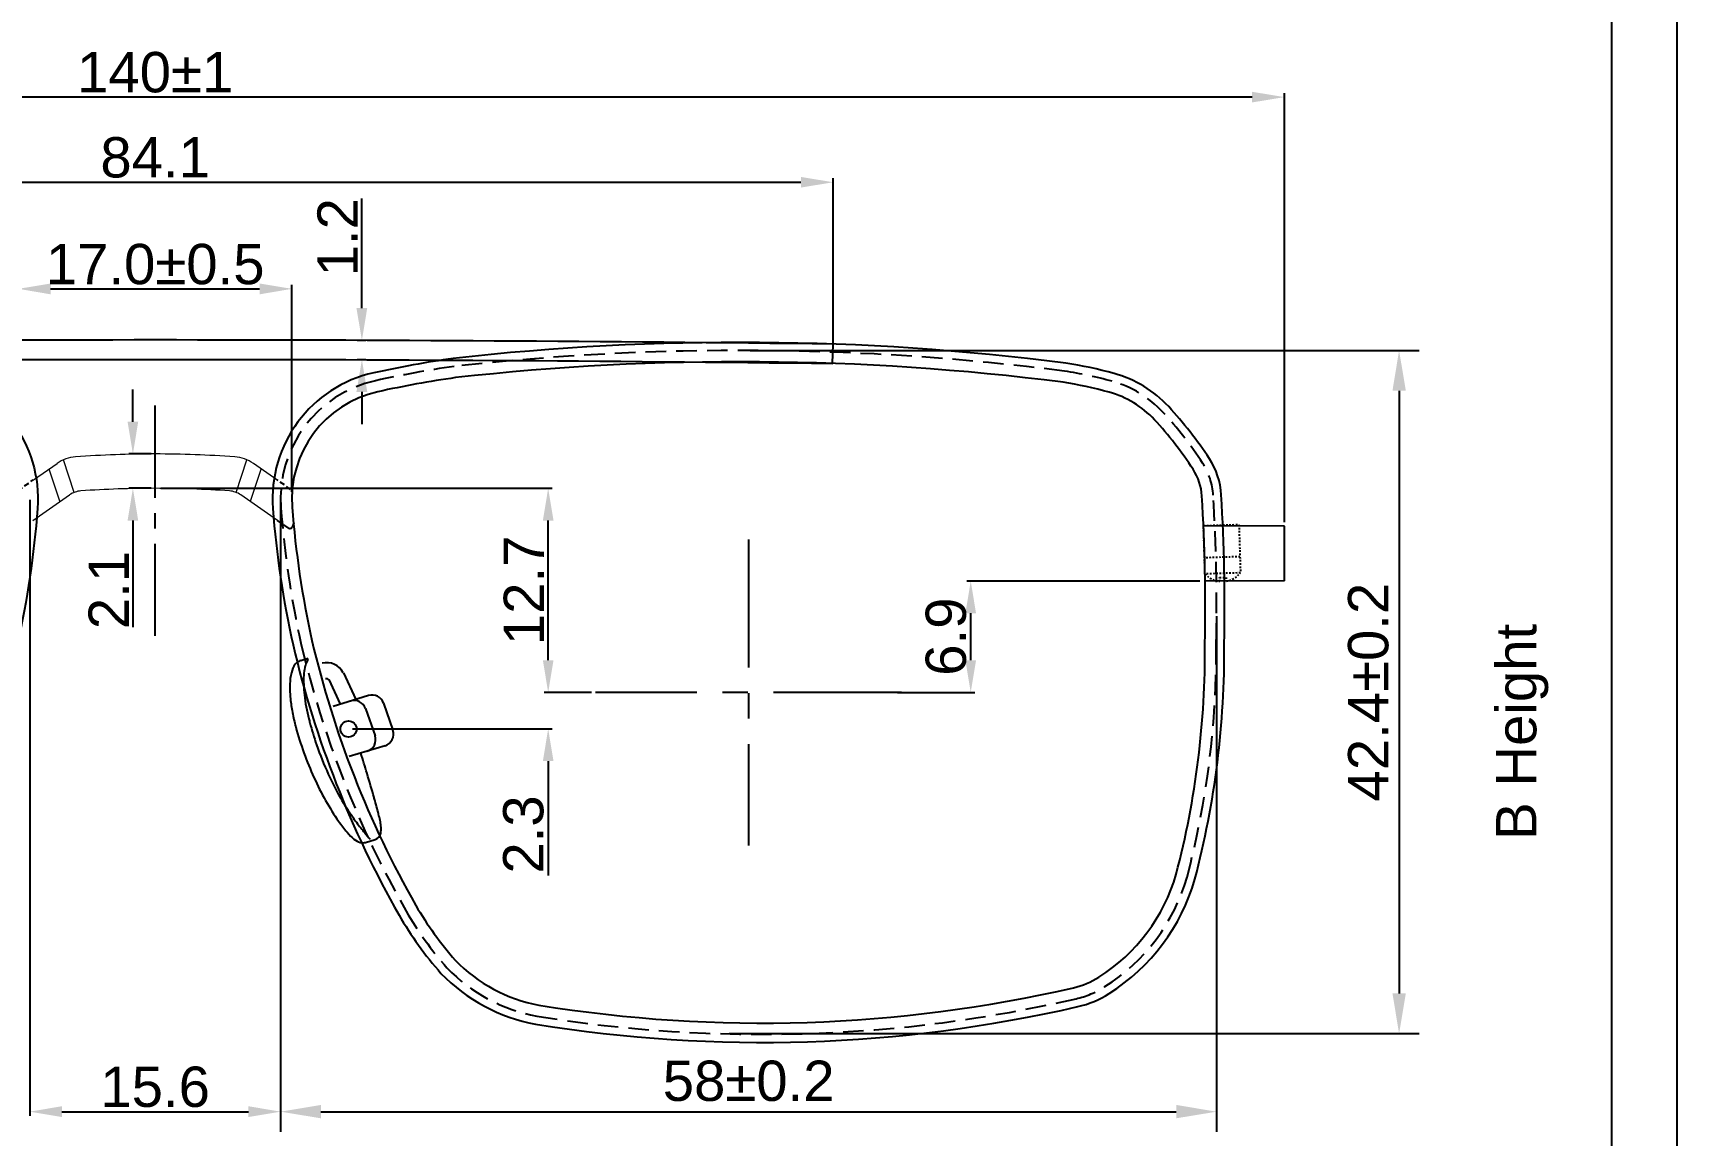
# Model space of a CAD drawing. Header units: millimetres. Extents: x 1399 to 2555, y 1196 to 1555.
# Drawn here: x 1984.7 to 2086.6, y 1298.5 to 1366.9 of the extents above; entities that cross this region are included whole.
import ezdxf

# ---------------------------------------------------------------- set-up
doc = ezdxf.new("R2010")
doc.units = ezdxf.units.MM
for name, pattern in [('CENTER', [50.8, 31.75, -6.35, 6.35, -6.35]), ('CENTER2', [28.575, 19.05, -3.175, 3.175, -3.175]), ('DASHED2', [0.375, 0.25, -0.125]), ('HIDDEN', [9.525, 6.35, -3.175]), ('HIDDEN2', [0.1875, 0.125, -0.0625])]:
    doc.linetypes.add(name, pattern=pattern)
for name, color, linetype in [('Center Line', 2, 'CENTER2'), ('Dimension', 3, 'Continuous'), ('Hidden Line', 1, 'HIDDEN2')]:
    doc.layers.add(name, color=color, linetype=linetype)
doc.layers.add('odj', color=4, linetype='Continuous', lineweight=35)
doc.styles.get("Standard").update_dxf_attribs({"font": 'arial.ttf'})
doc.styles.add('样式 1', font='romant.shx')
doc.dimstyles.new('ISO-25$0', dxfattribs={"dimtxt": 2.5, "dimasz": 2.5, "dimexe": 0.5, "dimexo": 1, "dimgap": 1, "dimtad": 0, "dimtih": 1, "dimtoh": 1, "dimdec": 1, "dimzin": 10, "dimdsep": 46, "dimlunit": 6, "dimtxsty": '样式 1', "dimcen": 0, "dimclrd": 256, "dimclre": 256, "dimclrt": 7, "dimazin": 0, "dimtfac": 1, "dimtdec": 1, "dimtofl": 0, "dimtmove": 0, "dimatfit": 0, "dimfxl": 1, "dimtolj": 1, "dimtzin": 10, "dimarcsym": 0})
doc.dimstyles.new('Standard$0', dxfattribs={"dimtxt": 2.3, "dimasz": 2, "dimexe": 1, "dimexo": 1, "dimgap": 1, "dimtad": 0, "dimtih": 1, "dimtoh": 1, "dimdec": 1, "dimzin": 0, "dimdsep": 46, "dimtxsty": 'Standard', "dimcen": 0, "dimclrd": 4, "dimclre": 4, "dimclrt": 4, "dimadec": 1, "dimazin": 0, "dimtfac": 1, "dimtdec": 1, "dimtofl": 0, "dimtmove": 0, "dimatfit": 0, "dimfxl": 1, "dimtolj": 1, "dimtzin": 0, "dimarcsym": 0})

# ---------------------------------------------------------------- blocks, each defined once
blk = doc.blocks.new('*D114')
at = {"layer": 'Defpoints', "color": 0, "transparency": 16777216}
for p in [(1992.38, 1338.62), (2016.65, 1338.62), (2019.08, 1325.96)]:
    blk.add_point(p, dxfattribs=at)
at = {"layer": 'Dimension', "color": 3, "lineweight": -2, "transparency": 16777216}
for p, q in [((1992.63, 1338.62), (2016.9, 1338.62)), ((2016.65, 1327.96), (2016.65, 1336.62)), ((2018.83, 1325.96), (2016.4, 1325.96))]:
    blk.add_line(p, q, dxfattribs=at)
at = {"layer": 'Dimension', "color": 3, "transparency": 16777216}
for points in [[(2016.32, 1336.62), (2016.98, 1336.62), (2016.65, 1338.62)], [(2016.32, 1327.96), (2016.98, 1327.96), (2016.65, 1325.96)]]:
    blk.add_solid(points, dxfattribs=at)
at = {"layer": 'Dimension', "transparency": 16777216, "insert": (2015.14, 1332.29), "char_height": 2.5, "attachment_point": 5, "rotation": 90}
blk.add_mtext('\\A1;12.7', dxfattribs=at)
blk = doc.blocks.new('*D115')
at = {"layer": 'Defpoints', "color": 0, "transparency": 16777216}
for p in [(2042.85, 1332.87), (2057.3, 1332.87), (2038.06, 1325.96)]:
    blk.add_point(p, dxfattribs=at)
at = {"layer": 'Dimension', "color": 3, "lineweight": -2, "transparency": 16777216}
for p, q in [((2057.05, 1332.87), (2042.6, 1332.87)), ((2042.85, 1327.96), (2042.85, 1330.87)), ((2038.31, 1325.96), (2043.1, 1325.96))]:
    blk.add_line(p, q, dxfattribs=at)
at = {"layer": 'Dimension', "color": 3, "transparency": 16777216}
for points in [[(2042.52, 1330.87), (2043.18, 1330.87), (2042.85, 1332.87)], [(2042.52, 1327.96), (2043.18, 1327.96), (2042.85, 1325.96)]]:
    blk.add_solid(points, dxfattribs=at)
at = {"layer": 'Dimension', "transparency": 16777216, "insert": (2041.32, 1329.42), "char_height": 2.5, "attachment_point": 5, "rotation": 90}
blk.add_mtext('\\A1;6.9', dxfattribs=at)
blk = doc.blocks.new('*D116')
at = {"layer": 'Defpoints', "color": 0, "transparency": 16777216}
for p in [(2019.58, 1325.96), (2004.26, 1323.7), (2016.65, 1323.7)]:
    blk.add_point(p, dxfattribs=at)
at = {"layer": 'Dimension', "color": 3, "lineweight": -2, "transparency": 16777216}
for p, q in [((2016.65, 1327.96), (2016.65, 1329.96)), ((2019.33, 1325.96), (2016.4, 1325.96)), ((2004.51, 1323.7), (2016.9, 1323.7)), ((2016.65, 1321.7), (2016.65, 1314.6))]:
    blk.add_line(p, q, dxfattribs=at)
at = {"layer": 'Dimension', "color": 3, "transparency": 16777216}
for points in [[(2016.32, 1327.96), (2016.98, 1327.96), (2016.65, 1325.96)], [(2016.32, 1321.7), (2016.98, 1321.7), (2016.65, 1323.7)]]:
    blk.add_solid(points, dxfattribs=at)
at = {"layer": 'Dimension', "transparency": 16777216, "insert": (2015.12, 1317.15), "char_height": 2.5, "attachment_point": 5, "rotation": 90}
blk.add_mtext('\\A1;2.3', dxfattribs=at)
blk = doc.blocks.new('*D118')
at = {"layer": 'Defpoints', "color": 0, "ltscale": 1000, "transparency": 16777216}
for p in [(2000.76, 1350.99), (1983.8, 1338.16), (2000.76, 1338.16)]:
    blk.add_point(p, dxfattribs=at)
at = {"layer": 'Dimension', "color": 3, "lineweight": -2, "ltscale": 1000, "transparency": 16777216}
for p, q in [((1983.8, 1338.41), (1983.8, 1351.24)), ((1985.8, 1350.99), (1998.76, 1350.99)), ((2000.76, 1338.41), (2000.76, 1351.24))]:
    blk.add_line(p, q, dxfattribs=at)
at = {"layer": 'Dimension', "color": 3, "ltscale": 1000, "transparency": 16777216}
for points in [[(1985.8, 1351.32), (1985.8, 1350.65), (1983.8, 1350.99)], [(1998.76, 1351.32), (1998.76, 1350.65), (2000.76, 1350.99)]]:
    blk.add_solid(points, dxfattribs=at)
at = {"layer": 'Dimension', "ltscale": 1000, "transparency": 16777216, "insert": (1992.28, 1352.51), "char_height": 2.5, "attachment_point": 5}
blk.add_mtext('\\A1;17.0±0.5', dxfattribs=at)
blk = doc.blocks.new('*D167')
at = {"layer": 'Defpoints', "color": 0, "transparency": 16777216}
for p in [(1990.9, 1340.75), (1992.28, 1340.75), (1992.28, 1338.62)]:
    blk.add_point(p, dxfattribs=at)
at = {"layer": 'Dimension', "color": 3, "lineweight": -2, "transparency": 16777216}
for p, q in [((1990.9, 1342.75), (1990.9, 1344.75)), ((1992.03, 1340.75), (1990.65, 1340.75)), ((1992.03, 1338.62), (1990.65, 1338.62)), ((1990.9, 1336.62), (1990.9, 1330.01))]:
    blk.add_line(p, q, dxfattribs=at)
at = {"layer": 'Dimension', "color": 3, "transparency": 16777216}
for points in [[(1990.57, 1342.75), (1991.23, 1342.75), (1990.9, 1340.75)], [(1990.57, 1336.62), (1991.23, 1336.62), (1990.9, 1338.62)]]:
    blk.add_solid(points, dxfattribs=at)
at = {"layer": 'Dimension', "transparency": 16777216, "insert": (1989.4, 1332.31), "char_height": 2.5, "attachment_point": 5, "rotation": 90}
blk.add_mtext('\\A1;2.1', dxfattribs=at)
blk = doc.blocks.new('*D131')
at = {"layer": 'Defpoints', "color": 0, "ltscale": 1000, "transparency": 16777216}
for p in [(1922.26, 1362.88), (1922.26, 1336.28), (2062.3, 1336.28)]:
    blk.add_point(p, dxfattribs=at)
at = {"layer": 'Dimension', "color": 3, "lineweight": -2, "ltscale": 1000, "transparency": 16777216}
for p, q in [((1922.26, 1336.53), (1922.26, 1363.13)), ((2062.3, 1336.53), (2062.3, 1363.13)), ((2060.3, 1362.88), (1924.26, 1362.88))]:
    blk.add_line(p, q, dxfattribs=at)
at = {"layer": 'Dimension', "color": 3, "ltscale": 1000, "transparency": 16777216}
for points in [[(1924.26, 1363.21), (1924.26, 1362.55), (1922.26, 1362.88)], [(2060.3, 1363.21), (2060.3, 1362.55), (2062.3, 1362.88)]]:
    blk.add_solid(points, dxfattribs=at)
at = {"layer": 'Dimension', "ltscale": 1000, "transparency": 16777216, "insert": (1992.28, 1364.41), "char_height": 2.5, "attachment_point": 5}
blk.add_mtext('\\A1;140±1', dxfattribs=at)
blk = doc.blocks.new('*D132')
at = {"layer": 'Defpoints', "color": 0, "transparency": 16777216}
for p in [(1984.5, 1338.16), (2000.06, 1338.16), (2000.06, 1299.96)]:
    blk.add_point(p, dxfattribs=at)
at = {"layer": 'Dimension', "color": 3, "lineweight": -2, "transparency": 16777216}
for p, q in [((1984.5, 1337.91), (1984.5, 1299.71)), ((2000.06, 1337.91), (2000.06, 1299.71)), ((1986.5, 1299.96), (1998.06, 1299.96))]:
    blk.add_line(p, q, dxfattribs=at)
at = {"layer": 'Dimension', "color": 3, "transparency": 16777216}
for points in [[(1986.5, 1300.3), (1986.5, 1299.63), (1984.5, 1299.96)], [(1998.06, 1300.3), (1998.06, 1299.63), (2000.06, 1299.96)]]:
    blk.add_solid(points, dxfattribs=at)
at = {"layer": 'Dimension', "transparency": 16777216, "insert": (1992.28, 1301.49), "char_height": 2.5, "attachment_point": 5}
blk.add_mtext('\\A1;15.6', dxfattribs=at)
blk = doc.blocks.new('*D133')
at = {"layer": 'Defpoints', "color": 0, "transparency": 16777216}
for p in [(2000.06, 1338.16), (2058.09, 1331.32), (2058.09, 1299.96)]:
    blk.add_point(p, dxfattribs=at)
at = {"layer": 'Dimension', "lineweight": -2, "transparency": 16777216}
for p, q in [((2000.06, 1337.54), (2000.06, 1298.71)), ((2058.09, 1330.69), (2058.09, 1298.71)), ((2002.56, 1299.96), (2055.59, 1299.96))]:
    blk.add_line(p, q, dxfattribs=at)
at = {"layer": 'Dimension', "transparency": 16777216}
for points in [[(2002.56, 1300.38), (2002.56, 1299.55), (2000.06, 1299.96)], [(2055.59, 1300.38), (2055.59, 1299.55), (2058.09, 1299.96)]]:
    blk.add_solid(points, dxfattribs=at)
at = {"layer": 'Dimension', "transparency": 16777216, "insert": (2029.08, 1301.86), "char_height": 2.5, "attachment_point": 5}
blk.add_mtext('58±0.2', dxfattribs=at)
blk = doc.blocks.new('*D135')
at = {"layer": 'Defpoints', "color": 0, "transparency": 16777216}
for p in [(2034.32, 1357.6), (1950.24, 1347.22), (2034.32, 1347.22)]:
    blk.add_point(p, dxfattribs=at)
at = {"layer": 'Dimension', "color": 3, "lineweight": -2, "transparency": 16777216}
for p, q in [((1950.24, 1347.47), (1950.24, 1357.85)), ((1952.24, 1357.6), (2032.32, 1357.6)), ((2034.32, 1347.47), (2034.32, 1357.85))]:
    blk.add_line(p, q, dxfattribs=at)
at = {"layer": 'Dimension', "color": 3, "transparency": 16777216}
for points in [[(1952.24, 1357.93), (1952.24, 1357.27), (1950.24, 1357.6)], [(2032.32, 1357.93), (2032.32, 1357.27), (2034.32, 1357.6)]]:
    blk.add_solid(points, dxfattribs=at)
at = {"layer": 'Dimension', "transparency": 16777216, "insert": (1992.28, 1359.13), "char_height": 2.5, "attachment_point": 5}
blk.add_mtext('\\A1;84.1', dxfattribs=at)
blk = doc.blocks.new('mn')
at = {"color": 7}
for p, q in [((6512.1, -4128.87), (6512.55, -4128.72)), ((6513.88, -4130), (6514.64, -4131.5)), ((6514.77, -4129.55), (6515.6, -4131.17)), ((6516.37, -4130.9), (6514.2, -4131.65)), ((6516.22, -4131.72), (6516.86, -4133.38)), ((6517.32, -4131.34), (6517.96, -4133)), ((6517.5, -4133.98), (6515.31, -4134.73)), ((6516.49, -4140.01), (6517.09, -4139.81))]:
    blk.add_line(p, q, dxfattribs=at)
blk.add_circle((6515.2, -4133.02), 0.5, dxfattribs=at)
for centre, radius, start, end in [((6513.74, -4130.13), 1.18, 29.5662, 105.1946), ((6513.74, -4130.13), 0.18, 29.5662, 109.3578), ((6516.62, -4131.61), 0.75, 21.0536, 108.9615), ((6515.52, -4131.99), 0.75, 21.0536, 108.9615), ((6517.26, -4133.27), 0.75, 288.9615, 21.0536), ((6516.16, -4133.65), 0.75, 288.9615, 21.0536), ((6516.92, -4139.34), 0.5, 288.9615, 352.0354)]:
    blk.add_arc(centre, radius, start, end, dxfattribs=at)
for points, knots in [([(6512.1, -4128.87), (6512.02, -4128.9), (6511.94, -4128.95), (6511.73, -4129.14), (6511.64, -4129.32), (6511.53, -4129.7), (6511.49, -4129.93), (6511.47, -4130.51), (6511.49, -4130.87), (6511.58, -4131.54), (6511.63, -4131.82), (6511.76, -4132.4), (6511.84, -4132.7), (6511.93, -4133)], [0, 0, 0, 0, 0.525689, 0.525689, 1.652907, 1.652907, 2.923389, 2.923389, 4.456515, 4.456515, 5.498466, 5.498466, 6.576224, 6.576224, 6.576224, 6.576224]), ([(6512.57, -4128.8), (6512.54, -4128.84), (6512.51, -4128.89), (6512.44, -4129.04), (6512.4, -4129.16), (6512.35, -4129.45), (6512.33, -4129.61), (6512.31, -4129.97), (6512.32, -4130.16), (6512.35, -4130.56), (6512.37, -4130.78), (6512.44, -4131.24), (6512.48, -4131.48), (6512.59, -4131.97), (6512.65, -4132.22), (6512.75, -4132.55), (6512.77, -4132.63), (6512.79, -4132.71)], [0.342327, 0.342327, 0.342327, 0.342327, 0.733059, 0.733059, 1.466118, 1.466118, 2.199177, 2.199177, 2.932236, 2.932236, 3.665693, 3.665693, 4.39915, 4.39915, 5.132608, 5.132608, 5.375972, 5.375972, 5.375972, 5.375972]), ([(6511.93, -4133), (6512.26, -4134.08), (6512.68, -4135.13), (6513.65, -4137.08), (6514.19, -4137.97), (6514.78, -4138.75)], [0, 0, 0, 0, 3.393519, 3.393519, 6.793295, 6.793295, 6.793295, 6.793295]), ([(6512.79, -4132.71), (6512.93, -4133.17), (6513.09, -4133.62), (6513.5, -4134.69), (6513.76, -4135.29), (6514.26, -4136.29), (6514.49, -4136.73), (6515, -4137.57), (6515.27, -4137.98), (6515.6, -4138.41), (6515.64, -4138.47), (6515.68, -4138.52)], [12.477352, 12.477352, 12.477352, 12.477352, 13.824357, 13.824357, 15.774274, 15.774274, 17.2906, 17.2906, 18.806925, 18.806925, 19.033217, 19.033217, 19.033217, 19.033217]), ([(6517, -4137.42), (6516.97, -4137.35), (6516.95, -4137.28), (6516.77, -4136.72), (6516.61, -4136.23), (6516.3, -4135.31), (6516.16, -4134.89), (6516.02, -4134.49)], [9.004309, 9.004309, 9.004309, 9.004309, 9.230601, 9.230601, 10.746927, 10.746927, 12.028994, 12.028994, 12.028994, 12.028994]), ([(6517.27, -4138.33), (6517.23, -4138.18), (6517.18, -4138.03), (6517.09, -4137.73), (6517.05, -4137.58), (6517, -4137.42)], [8.414025, 8.414025, 8.414025, 8.414025, 8.934537, 8.934537, 9.455744, 9.455744, 9.455744, 9.455744]), ([(6514.78, -4138.75), (6514.87, -4138.87), (6514.96, -4138.98), (6515.14, -4139.21), (6515.23, -4139.31), (6515.33, -4139.42)], [0, 0, 0, 0, 0.516499, 0.516499, 1.03397, 1.03397, 1.03397, 1.03397]), ([(6515.68, -4138.52), (6515.77, -4138.64), (6515.86, -4138.76), (6516.04, -4138.98), (6516.14, -4139.09), (6516.23, -4139.2), (6516.24, -4139.21), (6516.25, -4139.23), (6516.27, -4139.24), (6516.32, -4139.3), (6516.38, -4139.36), (6516.43, -4139.43), (6516.55, -4139.56), (6516.66, -4139.69), (6516.78, -4139.81)], [20.071782, 20.071782, 20.071782, 20.071782, 20.592988, 20.592988, 21.113501, 21.113501, 21.113501, 21.18052, 21.18052, 21.18052, 21.484011, 21.484011, 21.484011, 22.11914, 22.11914, 22.11914, 22.11914]), ([(6517.42, -4139.41), (6517.42, -4139.41), (6517.42, -4139.41), (6517.42, -4139.41), (6517.42, -4139.39), (6517.42, -4139.37), (6517.43, -4139.27), (6517.43, -4139.17), (6517.41, -4138.95), (6517.39, -4138.83), (6517.35, -4138.59), (6517.31, -4138.46), (6517.27, -4138.33)], [0.853482, 0.853482, 0.853482, 0.853482, 0.855432, 0.855432, 0.855432, 0.944962, 0.944962, 1.417442, 1.417442, 1.889923, 1.889923, 2.345183, 2.345183, 2.345183, 2.345183]), ([(6515.33, -4139.42), (6515.47, -4139.59), (6515.62, -4139.72), (6515.9, -4139.93), (6516.03, -4139.99), (6516.29, -4140.06), (6516.4, -4140.04), (6516.49, -4140.01)], [0, 0, 0, 0, 0.796315, 0.796315, 1.559532, 1.559532, 2.335249, 2.335249, 2.335249, 2.335249])]:
    blk.add_open_spline(points, degree=3, knots=knots, dxfattribs=at)
blk = doc.blocks.new('*D186')
at = {"layer": 'Defpoints', "color": 0, "transparency": 16777216}
for p in [(2004.56, 1347.8), (2005.1, 1347.8), (2004.56, 1346.6)]:
    blk.add_point(p, dxfattribs=at)
at = {"layer": 'Dimension', "color": 3, "lineweight": -2, "transparency": 16777216}
for p, q in [((2005.1, 1349.8), (2005.1, 1356.59)), ((2004.81, 1347.8), (2005.35, 1347.8)), ((2004.81, 1346.6), (2005.35, 1346.6)), ((2005.1, 1344.6), (2005.1, 1342.6))]:
    blk.add_line(p, q, dxfattribs=at)
at = {"layer": 'Dimension', "color": 3, "transparency": 16777216}
for points in [[(2004.76, 1349.8), (2005.43, 1349.8), (2005.1, 1347.8)], [(2004.76, 1344.6), (2005.43, 1344.6), (2005.1, 1346.6)]]:
    blk.add_solid(points, dxfattribs=at)
at = {"layer": 'Dimension', "transparency": 16777216, "insert": (2003.59, 1354.19), "char_height": 2.5, "attachment_point": 5, "rotation": 90}
blk.add_mtext('\\A1;1.2', dxfattribs=at)
blk = doc.blocks.new('*D175')
at = {"layer": 'Defpoints', "color": 0, "transparency": 16777216}
for p in [(2028.55, 1347.17), (2027.25, 1304.8), (2069.41, 1304.8)]:
    blk.add_point(p, dxfattribs=at)
at = {"layer": 'Dimension', "lineweight": -2, "transparency": 16777216}
for p, q in [((2029.17, 1347.17), (2070.66, 1347.17)), ((2069.41, 1344.67), (2069.41, 1307.3)), ((2027.88, 1304.8), (2070.66, 1304.8))]:
    blk.add_line(p, q, dxfattribs=at)
at = {"layer": 'Dimension', "transparency": 16777216}
for points in [[(2069, 1344.67), (2069.83, 1344.67), (2069.41, 1347.17)], [(2069, 1307.3), (2069.83, 1307.3), (2069.41, 1304.8)]]:
    blk.add_solid(points, dxfattribs=at)
at = {"layer": 'Dimension', "transparency": 16777216, "insert": (2067.51, 1325.98), "char_height": 2.5, "attachment_point": 5, "rotation": 90}
blk.add_mtext('42.4±0.2', dxfattribs=at)

msp = doc.modelspace()

# ---------------------------------------------------------------- linework, layer by layer
for p, q in [((2082.61153, 1261.81215), (2082.61153, 1548.5531)), ((2062.2975, 1336.27905), (2057.28344, 1336.30117)), ((2062.2975, 1332.89106), (2062.2975, 1336.27905)), ((2062.2975, 1332.89106), (2057.38257, 1332.86937))]:
    msp.add_line(p, q)
at = {"color": 0, "lineweight": 9}
for p, q in [((1984.73676, 1339.14932), (1986.19551, 1340.16448)), ((1986.36437, 1337.8149), (1985.71809, 1339.80178)), ((1987.26172, 1338.36388), (1986.60511, 1340.38257)), ((1997.30242, 1338.36388), (1997.95904, 1340.38257)), ((1998.19978, 1337.8149), (1998.84605, 1339.80178)), ((1999.8248, 1339.15112), (1998.36864, 1340.16448)), ((1984.704, 1336.62898), (1986.97828, 1338.21167)), ((1999.85714, 1336.63107), (1997.58587, 1338.21167))]:
    msp.add_line(p, q, dxfattribs=at)
msp.add_lwpolyline([(2086.64957, 1257.5531), (2086.64957, 1554.5531), (1666.64957, 1554.5531), (1666.64957, 1257.5531)], close=True)
for points in [[(2034.32583, 1347.5604, 0.006124752), (1950.24132, 1347.5604), (1950.28542, 1346.36085, -0.006120468), (2034.28173, 1346.36085)], [(1926.1759, 1338.21556, -0.130338322), (1926.9162, 1340.45451, -0.042095483), (1929.43812, 1343.68599, -0.139810846), (1932.81297, 1345.73727, -0.02784514), (1935.81968, 1346.38646, -0.059665102), (1973.80748, 1346.67443, -0.018370171), (1978.72304, 1345.78144, -0.37350237), (1984.98232, 1337.36498, -0.035614527), (1983.7331, 1328.90819, -0.071938332), (1977.15894, 1312.15419, -0.048193787), (1974.56018, 1308.53857, -0.155068758), (1968.69248, 1305.38839, -0.097042135), (1935.07243, 1306.476, -0.087246818), (1933.12389, 1307.29262, -0.184469467), (1927.81646, 1314.37408, -0.06659567), (1925.99135, 1328.97613, -0.020075775)], [(2058.38543, 1338.21556, 0.130338322), (2057.64513, 1340.45451, 0.042095483), (2055.1232, 1343.68599, 0.139810846), (2051.74835, 1345.73727, 0.02784514), (2048.74165, 1346.38646, 0.059665102), (2010.75385, 1346.67443, 0.018370171), (2005.83829, 1345.78144, 0.37350237), (1999.579, 1337.36498, 0.035614527), (2000.82822, 1328.90819, 0.071938332), (2007.40238, 1312.15419, 0.048193787), (2010.00115, 1308.53857, 0.155068758), (2015.86884, 1305.38839, 0.097042135), (2049.48889, 1306.476, 0.087246818), (2051.43743, 1307.29262, 0.184469467), (2056.74486, 1314.37408, 0.06659567), (2058.56997, 1328.97613, 0.020075775)], [(2057.1876, 1338.14346, 0.130338322), (2056.64042, 1339.79834, 0.042095483), (2054.24259, 1342.87081, 0.139810846), (2051.43021, 1344.58021, 0.027675214), (2048.57179, 1345.1984, 0.059606301), (2010.90625, 1345.484, 0.018299913), (2006.09599, 1344.60944, 0.37350237), (2000.77559, 1337.45545, 0.035582789), (2001.99825, 1329.17484, 0.071884886), (2008.44242, 1312.75281, 0.047776388), (2010.88327, 1309.35274, 0.153918257), (2016.07587, 1306.57048, 0.097004717), (2049.22206, 1307.64596, 0.087578148), (2050.79293, 1308.30487, 0.18430034), (2055.58764, 1314.69192, 0.066616023), (2057.36986, 1328.983, 0.020113853)]]:
    msp.add_lwpolyline(points, format="xyb", close=True)
for centre, radius, start, end in [((1992.28207, 1272.03299), 68.71534, 90, 94.120986), ((1992.28207, 1272.03299), 68.71534, 85.879014, 90), ((1987.50928, 1338.27662), 2.3, 94.120986, 124.8343744), ((1997.05486, 1338.27662), 2.3, 55.1656256, 85.879014), ((1992.28207, 1272.03299), 66.58534, 90, 93.9621192), ((1992.28207, 1272.03299), 66.58534, 86.0378808, 90), ((1987.77797, 1337.06254), 1.4, 93.9621192, 124.8343744), ((1996.78618, 1337.06254), 1.4, 55.1656256, 86.0378808)]:
    msp.add_arc(centre, radius, start, end, dxfattribs=at)
at = {"layer": 'Center Line', "ltscale": 0.3}
msp.add_line((1992.28066, 1329.46624), (1992.28066, 1344.45176), dxfattribs=at)
at = {"layer": 'Center Line', "color": 1, "linetype": 'DASHED2', "ltscale": 0.3}
for points in [[(2057.3753, 1333.30901), (2057.28324, 1336.3076), (2059.4822, 1336.37511), (2059.57427, 1333.37652)], [(2059.54358, 1334.37605), (2057.34461, 1334.30854)]]:
    msp.add_lwpolyline(points, dxfattribs=at)
at = {"layer": 'Center Line', "linetype": 'CENTER', "lineweight": 25, "ltscale": 0.25}
for points in [[(2029.07744, 1335.4469), (2029.07744, 1316.47651)], [(2038.56264, 1325.96171), (2019.58134, 1325.96171)]]:
    msp.add_lwpolyline(points, dxfattribs=at)
at = {"layer": 'Center Line', "color": 1, "linetype": 'DASHED2', "ltscale": 0.3}
msp.add_lwpolyline([(2057.3753, 1333.30901, 0.180894416), (2058.2898, 1332.85062), (2058.28262, 1333.08448), (2058.68243, 1333.09675), (2058.68961, 1332.8629, 0.180894416), (2059.57427, 1333.37652)], format="xyb", close=True, dxfattribs=at)
at = {"layer": 'Hidden Line', "linetype": 'HIDDEN', "ltscale": 0.05}
for p, q in [((1983.79438, 1338.49547), (1984.72428, 1339.1426)), ((2000.6816, 1338.55487), (1999.83704, 1339.1426)), ((2000.52025, 1336.16961), (1999.86842, 1336.62322)), ((2000.87509, 1336.47807), (2000.78394, 1336.20086))]:
    msp.add_line(p, q, dxfattribs=at)
at = {"layer": 'Hidden Line', "linetype": 'HIDDEN', "ltscale": 0.2}
msp.add_lwpolyline([(2057.88633, 1338.18552, 0.130338322), (2057.2265, 1340.1811, 0.042095483), (2054.75628, 1343.34633, 0.139810846), (2051.61579, 1345.25516, 0.027775786), (2048.67091, 1345.89143, 0.059640792), (2010.81734, 1346.17842, 0.018341157), (2005.94566, 1345.29311, 0.37350237), (2000.07758, 1337.40267, 0.035601457), (2001.31573, 1329.01929, 0.071916362), (2007.83574, 1312.40361, 0.04802644), (2010.36877, 1308.87771, 0.154616177), (2015.95501, 1305.88094, 0.097026865), (2049.37769, 1306.96348, 0.087370338), (2051.16892, 1307.71441, 0.184400976), (2056.26267, 1314.50645, 0.066604384), (2058.06993, 1328.979, 0.020091517)], format="xyb", close=True, dxfattribs=at)
at = {"layer": 'Hidden Line', "linetype": 'HIDDEN', "ltscale": 0.05}
msp.add_arc((2000.63449, 1336.33377), 0.2, 235.1656256, 318.3519155, dxfattribs=at)

# ---------------------------------------------------------------- block references
at = {"rotation": 358.1047370887325}
msp.add_blockref('mn', (-4370.68128, 5669.92566), dxfattribs=at)

# ---------------------------------------------------------------- texts
at = {"layer": 'odj', "insert": (2077.04943, 1323.51943), "char_height": 2.5, "width": 14.2958745, "attachment_point": 5, "rotation": 90}
msp.add_mtext('B Height', dxfattribs=at)

# ---------------------------------------------------------------- dimensions: what is measured, and where the dimension line sits
at = {"layer": 'Dimension', "color": 40, "ltscale": 1000, "true_color": 0xf8d731}
for base, p1, p2, override, picture, middle in [((1922.26382, 1362.87875), (2062.2975, 1336.27905), (1922.26382, 1336.27905), {"dimtxt": 2.5, "dimexe": 0.25, "dimexo": 0.25, "dimgap": 0.25, "dimtad": 1, "dimtih": 0, "dimtoh": 0, "dimdec": 0, "dimclrd": 3, "dimclre": 3, "dimclrt": 256, "dimadec": 0, "dimtol": 1, "dimtp": 1, "dimtm": 1, "dimtdec": 0, "dimatfit": 3, "dimfxl": 1.25, "dimarcsym": 2}, '*D131', (1992.28066, 1364.40518)), ((2000.75816, 1350.98656), (1983.80237, 1338.16024), (2000.75816, 1338.16023), {"dimtxt": 2.5, "dimexe": 0.25, "dimexo": 0.25, "dimgap": 0.25, "dimtad": 1, "dimtih": 0, "dimtoh": 0, "dimclrd": 3, "dimclre": 3, "dimclrt": 256, "dimadec": 0, "dimtol": 1, "dimtp": 0.5, "dimtm": 0.5, "dimatfit": 3, "dimfxl": 1.25, "dimarcsym": 2}, '*D118', (1992.28027, 1352.513))]:
    dim = msp.add_linear_dim(base=base, p1=p1, p2=p2, dimstyle='Standard$0', override=override, dxfattribs=at)
    dim.commit()
    dim.dimension.update_dxf_attribs({"geometry": picture, "text_midpoint": middle})
at = {"layer": 'Dimension'}
for base, p1, p2, picture, middle in [((2034.32107, 1357.60164), (1950.24391, 1347.21695), (2034.32107, 1347.21695), '*D135', (1992.28249, 1359.12807)), ((2000.05876, 1299.96248), (1984.50269, 1338.15775), (2000.05876, 1338.16281), '*D132', (1992.28073, 1301.48892))]:
    dim = msp.add_linear_dim(base=base, p1=p1, p2=p2, dimstyle='Standard$0', override={"dimtxt": 2.5, "dimexe": 0.25, "dimexo": 0.25, "dimgap": 0.25, "dimtad": 1, "dimtih": 0, "dimtoh": 0, "dimclrd": 3, "dimclre": 3, "dimclrt": 256, "dimadec": 2, "dimtdec": 2, "dimatfit": 3}, dxfattribs=at)
    dim.commit()
    dim.dimension.update_dxf_attribs({"geometry": picture, "text_midpoint": middle})
for base, p1, p2, picture, middle in [((2005.09691, 1347.79592), (2004.56011, 1346.59593), (2004.56441, 1347.79592), '*D186', (2005.09691, 1354.19122)), ((1990.90166, 1340.74834), (1992.28207, 1338.61834), (1992.28207, 1340.74834), '*D167', (1990.90166, 1332.31257))]:
    dim = msp.add_linear_dim(base=base, p1=p1, p2=p2, angle=90, dimstyle='Standard$0', override={"dimtxt": 2.5, "dimexe": 0.25, "dimexo": 0.25, "dimgap": 0.25, "dimtad": 1, "dimtih": 0, "dimtoh": 0, "dimclrd": 3, "dimclre": 3, "dimclrt": 256, "dimadec": 2, "dimtdec": 2, "dimatfit": 3}, dxfattribs=at)
    dim.commit()
    dim.dimension.update_dxf_attribs({"geometry": picture, "text_midpoint": middle, "dimtype": 160})
for base, p1, p2, dimstyle, override, picture, middle in [((2069.41225, 1304.79553), (2028.54541, 1347.16831), (2027.25414, 1304.79553), 'ISO-25$0', {"dimexe": 1.25, "dimexo": 0.625, "dimgap": 0.625, "dimtad": 3, "dimtih": 0, "dimtoh": 0, "dimzin": 8, "dimlunit": 2, "dimtxsty": 'Standard', "dimcen": 2.5, "dimclrt": 256, "dimadec": 0, "dimtol": 1, "dimtp": 0.2, "dimtm": 0.2, "dimtdec": 2, "dimtofl": 1, "dimatfit": 3, "dimtolj": 0, "dimtzin": 8}, '*D175', (2067.51081, 1325.98192)), ((2016.64883, 1338.61834), (2019.08134, 1325.96171), (1992.38207, 1338.61834), 'Standard$0', {"dimtxt": 2.5, "dimexe": 0.25, "dimexo": 0.25, "dimgap": 0.25, "dimtad": 1, "dimtih": 0, "dimtoh": 0, "dimclrd": 3, "dimclre": 3, "dimclrt": 256, "dimadec": 2, "dimtdec": 2, "dimatfit": 3}, '*D114', (2015.14372, 1332.29002)), ((2042.85065, 1332.86856), (2038.06264, 1325.96171), (2057.29904, 1332.86856), 'Standard$0', {"dimtxt": 2.5, "dimexe": 0.25, "dimexo": 0.25, "dimgap": 0.25, "dimtad": 1, "dimtih": 0, "dimtoh": 0, "dimclrd": 3, "dimclre": 3, "dimclrt": 256, "dimadec": 2, "dimtdec": 2, "dimatfit": 3}, '*D115', (2041.32422, 1329.41513)), ((2016.64883, 1323.69577), (2019.58134, 1325.96171), (2004.26113, 1323.69577), 'Standard$0', {"dimtxt": 2.5, "dimexe": 0.25, "dimexo": 0.25, "dimgap": 0.25, "dimtad": 1, "dimtih": 0, "dimtoh": 0, "dimclrd": 3, "dimclre": 3, "dimclrt": 256, "dimadec": 2, "dimtdec": 2, "dimatfit": 3}, '*D116', (2015.12155, 1317.1487))]:
    dim = msp.add_linear_dim(base=base, p1=p1, p2=p2, angle=90, dimstyle=dimstyle, override=override, dxfattribs=at)
    dim.commit()
    dim.dimension.update_dxf_attribs({"geometry": picture, "text_midpoint": middle})
dim = msp.add_linear_dim(base=(2058.0934, 1299.96248), p1=(2000.05876, 1338.16281), p2=(2058.0934, 1331.31972), dimstyle='ISO-25$0', override={"dimexe": 1.25, "dimexo": 0.625, "dimgap": 0.625, "dimtad": 3, "dimtih": 0, "dimtoh": 0, "dimzin": 8, "dimlunit": 2, "dimtxsty": 'Standard', "dimcen": 2.5, "dimclrt": 256, "dimadec": 0, "dimtol": 1, "dimtp": 0.2, "dimtm": 0.2, "dimtdec": 2, "dimtofl": 1, "dimatfit": 3, "dimtolj": 0, "dimtzin": 8}, dxfattribs=at)
dim.commit()
dim.dimension.update_dxf_attribs({"geometry": '*D133', "text_midpoint": (2029.08389, 1299.96248), "dimtype": 160})

doc.saveas('drawing.dxf')
